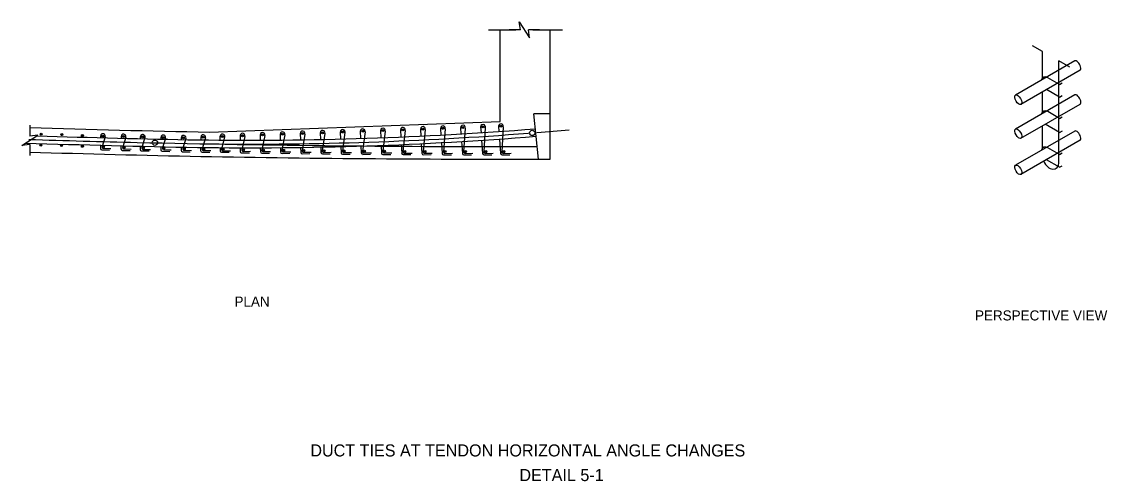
# Model space of a CAD drawing. Extents: x -409 to -267, y 350 to 478.
# Drawn here: x -406 to -346.3, y 452.8 to 478 of the extents above; entities that cross this region are included whole.
import ezdxf

# ---------------------------------------------------------------- set-up
doc = ezdxf.new("R2010")
doc.units = 0
for name, color, linetype in [('13 Ramp Align', 7, 'Continuous'), ('23 Layout Notes', 7, 'Continuous'), ('57 Undefined', 7, 'Continuous'), ('str_Center-Line-A', 7, 'Continuous'), ('str_Concrete-A', 7, 'Continuous'), ('str_Non-Metallic-Components-B', 7, 'Continuous'), ('str_Reinforcement-A', 7, 'Continuous')]:
    doc.layers.add(name, color=color, linetype=linetype)

msp = doc.modelspace()

# ---------------------------------------------------------------- linework, layer by layer
at = {"layer": '13 Ramp Align'}
for centre, radius, start, end in [((-378.597, 1356.757), 885.392, 268.278262, 268.851744), ((-393.5, 668.616), 197.507, 269.16921, 274.58625), ((-393.5, 668.616), 197.091, 269.17442, 274.58392), ((-378.597, 1356.757), 885.808, 268.238038, 268.85075)]:
    msp.add_arc(centre, radius, start, end, dxfattribs=at)
at = {"layer": '23 Layout Notes'}
for centre in [(-377.926, 471.927), (-398.701, 471.389)]:
    msp.add_circle(centre, 0.146, dxfattribs=at)
at = {"layer": 'str_Center-Line-A'}
for centre, radius, start, end in [((-393.567, 668.617), 197.306, 269.37626, 274.48699), ((-393.5, 668.616), 197.299, 274.60318, 275.12149), ((-380.342, 1271.013), 799.843, 268.186998, 268.614953), ((-379.701, 1356.779), 885.6, 268.707566, 270.13258)]:
    msp.add_arc(centre, radius, start, end, dxfattribs=at)
at = {"layer": 'str_Concrete-A'}
for p, q in [((-380.337, 477.602), (-378.831, 477.602)), ((-379.701, 472.55), (-379.701, 477.602)), ((-378.581, 477.602), (-379.192, 477.602)), ((-377.526, 477.602), (-378.137, 477.602)), ((-377.886, 477.602), (-376.266, 477.602)), ((-376.931, 470.488), (-376.931, 477.602)), ((-377.582, 470.486), (-377.831, 472.98)), ((-376.931, 472.98), (-377.831, 472.98)), ((-405.594, 472.351), (-405.594, 471.74)), ((-395.701, 471.972), (-379.701, 472.55)), ((-405.594, 471.296), (-405.594, 470.685))]:
    msp.add_line(p, q, dxfattribs=at)
for points in [[(-378.581, 477.602), (-378.637, 478.047), (-378.081, 477.158), (-378.137, 477.602)], [(-405.594, 471.296), (-406.038, 471.24), (-405.15, 471.796), (-405.594, 471.74)]]:
    msp.add_lwpolyline(points, dxfattribs=at)
for centre, radius, start, end in [((-378.597, 1356.853), 885.046, 268.252007, 268.892688), ((-378.597, 1356.757), 886.295, 268.254471, 268.863116), ((-379.701, 1356.779), 886.295, 268.93447, 270.179021)]:
    msp.add_arc(centre, radius, start, end, dxfattribs=at)
at = {"layer": 'str_Non-Metallic-Components-B'}
for p, q in [((-348.056, 475.886), (-351.31, 474.008)), ((-347.763, 475.376), (-351.016, 473.499)), ((-348.054, 474.019), (-351.308, 472.141)), ((-351.014, 471.632), (-347.76, 473.51)), ((-348.056, 472.028), (-351.31, 470.15)), ((-347.762, 471.519), (-351.016, 469.641))]:
    msp.add_line(p, q, dxfattribs=at)
for centre in [(-347.909, 475.631), (-347.907, 473.765), (-347.909, 471.774)]:
    msp.add_ellipse(centre, major_axis=(0.147, -0.255), ratio=0.483069, start_param=6.277531, end_param=9.428359, dxfattribs=at)
for centre in [(-351.163, 473.753), (-351.161, 471.886), (-351.163, 469.895)]:
    msp.add_ellipse(centre, major_axis=(0.147, -0.255), ratio=0.483069, dxfattribs=at)
at = {"layer": 'str_Reinforcement-A'}
for p, q in [((-349.825, 476.406), (-350.377, 476.725)), ((-349.825, 474.864), (-349.825, 476.406)), ((-348.929, 470.286), (-348.929, 475.889)), ((-348.331, 475.544), (-348.929, 475.889)), ((-348.889, 474.596), (-349.532, 474.967)), ((-348.889, 474.596), (-348.741, 474.682)), ((-349.825, 472.997), (-349.825, 474.196)), ((-348.889, 473.893), (-349.608, 474.308)), ((-348.889, 473.893), (-348.737, 473.981)), ((-348.887, 472.729), (-349.53, 473.101)), ((-380.769, 472.256), (-380.744, 471.938)), ((-379.788, 472.291), (-379.764, 472.004)), ((-379.528, 472.271), (-379.599, 470.885)), ((-349.825, 471.007), (-349.825, 472.322)), ((-348.885, 471.946), (-349.677, 472.403)), ((-348.887, 472.729), (-348.739, 472.815)), ((-401.7, 471.757), (-401.701, 471.662)), ((-401.442, 471.713), (-401.611, 471.177)), ((-400.567, 471.732), (-400.568, 471.637)), ((-400.31, 471.688), (-400.478, 471.153)), ((-399.509, 471.71), (-399.51, 471.615)), ((-399.251, 471.666), (-399.42, 471.131)), ((-398.377, 471.684), (-398.378, 471.589)), ((-397.254, 471.659), (-397.255, 471.564)), ((-396.184, 471.697), (-396.184, 471.543)), ((-395.926, 471.655), (-396.093, 471.058)), ((-395.121, 471.737), (-395.12, 471.531)), ((-394.863, 471.696), (-395.029, 471.045)), ((-394.016, 471.777), (-394.014, 471.525)), ((-393.758, 471.738), (-393.923, 471.014)), ((-392.912, 471.817), (-392.907, 471.526)), ((-392.653, 471.779), (-392.815, 470.996)), ((-391.807, 471.857), (-391.801, 471.532)), ((-391.549, 471.82), (-391.708, 470.979)), ((-390.703, 471.897), (-390.694, 471.545)), ((-390.445, 471.862), (-390.597, 470.963)), ((-389.6, 471.937), (-389.588, 471.563)), ((-389.341, 471.903), (-389.488, 470.949)), ((-388.496, 471.976), (-388.482, 471.589)), ((-388.237, 471.944), (-388.378, 470.936)), ((-387.393, 472.016), (-387.376, 471.62)), ((-387.133, 471.986), (-387.267, 470.924)), ((-386.289, 472.056), (-386.27, 471.657)), ((-386.03, 472.027), (-386.156, 470.915)), ((-385.185, 472.096), (-385.164, 471.701)), ((-384.926, 472.068), (-385.044, 470.906)), ((-384.082, 472.136), (-384.059, 471.751)), ((-383.822, 472.11), (-383.932, 470.899)), ((-382.978, 472.176), (-382.954, 471.807)), ((-382.718, 472.151), (-382.818, 470.893)), ((-381.873, 472.216), (-381.849, 471.869)), ((-381.613, 472.193), (-381.704, 470.889)), ((-380.509, 472.234), (-380.589, 470.886)), ((-348.885, 471.946), (-348.733, 472.034)), ((-401.705, 471.246), (-401.707, 471.073)), ((-401.532, 471.069), (-401.137, 471.065)), ((-400.572, 471.222), (-400.574, 471.048)), ((-399.515, 471.2), (-399.517, 471.026)), ((-398.382, 471.174), (-398.384, 471)), ((-398.119, 471.64), (-398.287, 471.105)), ((-397.259, 471.149), (-397.261, 470.975)), ((-396.997, 471.616), (-397.164, 471.08)), ((-396.185, 471.128), (-396.186, 470.955)), ((-395.119, 471.116), (-395.118, 470.942)), ((-394.01, 471.11), (-394.008, 470.913)), ((-392.901, 471.11), (-392.898, 470.896)), ((-391.792, 471.117), (-391.788, 470.879)), ((-390.684, 471.129), (-390.677, 470.864)), ((-389.575, 471.148), (-389.566, 470.851)), ((-388.466, 471.173), (-388.454, 470.839)), ((-387.358, 471.205), (-387.342, 470.828)), ((-386.25, 471.242), (-386.229, 470.819)), ((-385.142, 471.286), (-385.116, 470.811)), ((-384.034, 471.336), (-384.002, 470.804)), ((-382.927, 471.392), (-382.888, 470.799)), ((-381.819, 471.455), (-381.773, 470.795)), ((-380.713, 471.524), (-380.657, 470.793)), ((-379.731, 471.59), (-379.666, 470.792)), ((-348.889, 470.739), (-349.532, 471.11)), ((-401.625, 470.989), (-401.203, 470.984)), ((-400.491, 470.964), (-400.07, 470.96)), ((-400.399, 471.044), (-400.004, 471.04)), ((-399.435, 470.942), (-399.013, 470.937)), ((-399.342, 471.022), (-398.947, 471.018)), ((-398.302, 470.916), (-397.88, 470.911)), ((-398.209, 470.996), (-397.814, 470.992)), ((-397.178, 470.891), (-396.756, 470.887)), ((-397.086, 470.972), (-396.691, 470.968)), ((-396.102, 470.871), (-395.681, 470.87)), ((-396.013, 470.952), (-395.616, 470.951)), ((-395.035, 470.859), (-394.613, 470.861)), ((-394.948, 470.941), (-394.549, 470.942)), ((-393.924, 470.83), (-393.503, 470.834)), ((-393.841, 470.913), (-393.439, 470.916)), ((-392.814, 470.814), (-392.393, 470.82)), ((-392.733, 470.896), (-392.33, 470.902)), ((-391.703, 470.798), (-391.282, 470.804)), ((-391.625, 470.88), (-391.219, 470.886)), ((-390.592, 470.783), (-390.171, 470.79)), ((-390.514, 470.866), (-390.107, 470.872)), ((-389.481, 470.77), (-389.059, 470.776)), ((-389.404, 470.853), (-388.996, 470.859)), ((-388.369, 470.759), (-387.947, 470.765)), ((-388.294, 470.841), (-387.884, 470.847)), ((-387.257, 470.748), (-386.834, 470.754)), ((-387.183, 470.831), (-386.771, 470.837)), ((-386.145, 470.739), (-385.721, 470.746)), ((-386.072, 470.822), (-385.658, 470.828)), ((-385.032, 470.732), (-384.608, 470.738)), ((-384.96, 470.814), (-384.545, 470.82)), ((-383.918, 470.726), (-383.494, 470.732)), ((-383.847, 470.808), (-383.43, 470.814)), ((-382.803, 470.721), (-382.379, 470.727)), ((-382.734, 470.803), (-382.315, 470.81)), ((-381.688, 470.718), (-381.263, 470.724)), ((-381.62, 470.8), (-381.2, 470.806)), ((-380.572, 470.716), (-380.147, 470.722)), ((-380.505, 470.798), (-380.084, 470.804)), ((-379.581, 470.715), (-379.155, 470.722)), ((-379.514, 470.798), (-379.092, 470.804)), ((-348.889, 470.034), (-349.613, 470.452)), ((-348.889, 470.739), (-348.741, 470.824)), ((-348.929, 470.218), (-348.929, 470.218)), ((-348.889, 470.034), (-348.737, 470.122))]:
    msp.add_line(p, q, dxfattribs=at)
for centre, radius in [((-381.742, 472.222), 0.0553), ((-381.742, 472.222), 0.0266), ((-380.637, 472.262), 0.0553), ((-380.637, 472.262), 0.0266), ((-379.656, 472.298), 0.0553), ((-379.656, 472.298), 0.0266), ((-404.964, 471.861), 0.0553), ((-404.964, 471.861), 0.0266), ((-403.832, 471.832), 0.0553), ((-403.832, 471.832), 0.0266), ((-402.7, 471.778), 0.0553), ((-402.7, 471.778), 0.0266), ((-401.568, 471.752), 0.0553), ((-401.568, 471.752), 0.0266), ((-400.436, 471.728), 0.0553), ((-400.436, 471.728), 0.0266), ((-399.377, 471.705), 0.0553), ((-399.377, 471.705), 0.0266), ((-398.245, 471.679), 0.0553), ((-398.245, 471.679), 0.0266), ((-397.123, 471.655), 0.0553), ((-397.123, 471.655), 0.0266), ((-396.052, 471.693), 0.0553), ((-396.052, 471.693), 0.0266), ((-394.989, 471.734), 0.0553), ((-394.989, 471.734), 0.0266), ((-393.884, 471.775), 0.0553), ((-393.884, 471.775), 0.0266), ((-392.78, 471.815), 0.0553), ((-392.78, 471.815), 0.0266), ((-391.676, 471.856), 0.0553), ((-391.676, 471.856), 0.0266), ((-390.572, 471.897), 0.0553), ((-390.572, 471.897), 0.0266), ((-389.468, 471.937), 0.0553), ((-389.468, 471.937), 0.0266), ((-388.364, 471.978), 0.0553), ((-388.364, 471.978), 0.0266), ((-387.261, 472.019), 0.0553), ((-387.261, 472.019), 0.0266), ((-386.157, 472.059), 0.0553), ((-386.157, 472.059), 0.0266), ((-385.054, 472.1), 0.0553), ((-385.054, 472.1), 0.0266), ((-383.95, 472.14), 0.0553), ((-383.95, 472.14), 0.0266), ((-382.846, 472.181), 0.0553), ((-382.846, 472.181), 0.0266), ((-404.98, 471.259), 0.0553), ((-404.98, 471.259), 0.0266), ((-403.847, 471.23), 0.0553), ((-403.847, 471.23), 0.0266), ((-402.7, 471.19), 0.0553), ((-402.7, 471.19), 0.0266), ((-401.53, 471.155), 0.0553), ((-401.53, 471.155), 0.0266), ((-400.397, 471.131), 0.0553), ((-400.397, 471.131), 0.0266), ((-399.34, 471.108), 0.0553), ((-399.34, 471.108), 0.0266), ((-398.207, 471.082), 0.0553), ((-398.207, 471.082), 0.0266), ((-397.084, 471.058), 0.0553), ((-397.084, 471.058), 0.0266), ((-396.01, 471.038), 0.0553), ((-396.01, 471.038), 0.0266), ((-394.943, 471.027), 0.0553), ((-394.943, 471.027), 0.0266), ((-393.834, 470.999), 0.0553), ((-393.834, 470.999), 0.0266), ((-392.725, 470.982), 0.0553), ((-392.725, 470.982), 0.0266), ((-391.616, 470.967), 0.0553), ((-391.616, 470.967), 0.0266), ((-390.503, 470.954), 0.0553), ((-390.503, 470.954), 0.0266), ((-389.393, 470.942), 0.0553), ((-389.393, 470.942), 0.0266), ((-388.281, 470.931), 0.0553), ((-388.281, 470.931), 0.0266), ((-387.17, 470.922), 0.0553), ((-387.17, 470.922), 0.0266), ((-386.058, 470.914), 0.0553), ((-386.058, 470.914), 0.0266), ((-384.945, 470.907), 0.0553), ((-384.945, 470.907), 0.0266), ((-383.832, 470.902), 0.0553), ((-383.832, 470.902), 0.0266), ((-382.718, 470.898), 0.0553), ((-382.718, 470.898), 0.0266), ((-381.604, 470.896), 0.0553), ((-381.604, 470.896), 0.0266), ((-380.488, 470.895), 0.0553), ((-380.488, 470.895), 0.0266), ((-379.498, 470.895), 0.0553), ((-379.498, 470.895), 0.0266)]:
    msp.add_circle(centre, radius, dxfattribs=at)
for centre, radius, start, end in [((-383.95, 472.14), 0.132, 346.58877, 181.94095), ((-382.846, 472.181), 0.132, 346.91045, 182.26262), ((-381.742, 472.222), 0.132, 347.23212, 182.5843), ((-380.637, 472.262), 0.132, 347.55379, 182.90597), ((-379.656, 472.298), 0.132, 347.83933, 183.19151), ((-401.568, 471.752), 0.132, 342.55308, 177.90526), ((-400.436, 471.728), 0.132, 342.62637, 177.97855), ((-399.377, 471.705), 0.132, 342.47979, 177.83197), ((-398.245, 471.679), 0.132, 342.55308, 177.90526), ((-397.123, 471.655), 0.132, 342.62637, 177.97855), ((-396.052, 471.693), 0.132, 343.05035, 178.40253), ((-394.989, 471.734), 0.132, 343.37203, 178.7242), ((-393.884, 471.775), 0.132, 343.6937, 179.04588), ((-392.78, 471.815), 0.132, 344.01537, 179.36755), ((-391.676, 471.856), 0.132, 344.33705, 179.68923), ((-390.572, 471.897), 0.132, 344.65872, 180.0109), ((-389.468, 471.937), 0.132, 344.9804, 180.33258), ((-388.364, 471.978), 0.132, 345.30207, 180.65425), ((-387.261, 472.019), 0.132, 345.62375, 180.97593), ((-386.157, 472.059), 0.132, 345.94542, 181.2976), ((-385.054, 472.1), 0.132, 346.2671, 181.61927), ((-401.624, 471.072), 0.0833, 179.38004, 269.38004), ((-401.531, 471.152), 0.0833, 162.55308, 269.38004), ((-400.491, 471.047), 0.0833, 179.45334, 269.45334), ((-400.398, 471.128), 0.0833, 162.62637, 269.30675), ((-399.341, 471.106), 0.0833, 162.47979, 269.30675), ((-398.208, 471.08), 0.0833, 162.55308, 269.38004), ((-397.085, 471.055), 0.0833, 162.62637, 269.45334), ((-396.013, 471.036), 0.0833, 164.37771, 269.87732), ((-399.434, 471.025), 0.0833, 179.30675, 269.30675), ((-398.301, 470.999), 0.0833, 179.38004, 269.38004), ((-397.177, 470.975), 0.0833, 179.45334, 269.45334), ((-396.102, 470.954), 0.0833, 179.87732, 269.87732), ((-395.035, 470.943), 0.0833, 180.19899, 270.19899), ((-394.948, 471.024), 0.0833, 165.72323, 270.19899), ((-393.925, 470.914), 0.0833, 180.52067, 270.52067), ((-393.841, 470.996), 0.0833, 167.17906, 270.52067), ((-392.815, 470.897), 0.0833, 180.84234, 270.84234), ((-392.734, 470.98), 0.0833, 168.29971, 270.84234), ((-391.704, 470.881), 0.0833, 181.16402, 270.84234), ((-391.626, 470.964), 0.0833, 169.29035, 270.84234), ((-390.593, 470.867), 0.0833, 181.48569, 270.84234), ((-390.515, 470.949), 0.0833, 170.36623, 270.84234), ((-389.482, 470.854), 0.0833, 181.80736, 270.84234), ((-389.406, 470.936), 0.0833, 171.23915, 270.84234), ((-388.371, 470.842), 0.0833, 182.12904, 270.84234), ((-388.295, 470.924), 0.0833, 172.04854, 270.84234), ((-387.259, 470.832), 0.0833, 182.45071, 270.84234), ((-387.185, 470.914), 0.0833, 172.80443, 270.84234), ((-386.146, 470.823), 0.0833, 182.77239, 270.84234), ((-386.073, 470.905), 0.0833, 173.51484, 270.84234), ((-385.033, 470.815), 0.0833, 183.09406, 270.84234), ((-384.961, 470.898), 0.0833, 174.18624, 270.84234), ((-383.919, 470.809), 0.0833, 183.41574, 270.84234), ((-383.849, 470.891), 0.0833, 174.8239, 270.84234), ((-382.805, 470.804), 0.0833, 183.73741, 270.84234), ((-382.735, 470.887), 0.0833, 175.43217, 270.84234), ((-381.69, 470.801), 0.0833, 184.05909, 270.84234), ((-381.621, 470.883), 0.0833, 176.01469, 270.84234), ((-380.574, 470.799), 0.0833, 184.38076, 270.84234), ((-380.506, 470.881), 0.0833, 176.57447, 270.84234), ((-379.582, 470.799), 0.0833, 184.66629, 270.84234), ((-379.516, 470.881), 0.0833, 177.05439, 270.84234)]:
    msp.add_arc(centre, radius, start, end, dxfattribs=at)
for centre, major_axis, ratio, start_param, end_param in [((-349.602, 474.654), (0.187, -0.324), 0.737798, 2.248475, 3.801159), ((-349.6, 472.787), (0.187, -0.324), 0.737798, 2.248475, 3.801159), ((-349.602, 470.797), (0.187, -0.324), 0.737798, 2.248475, 3.801159), ((-349.377, 470.473), (0.294, -0.509), 0.666665, 4.548943, 7.13671)]:
    msp.add_ellipse(centre, major_axis=major_axis, ratio=ratio, start_param=start_param, end_param=end_param, dxfattribs=at)

# ---------------------------------------------------------------- texts
at = {"layer": '57 Undefined'}
for s, height, p in [('PLAN', 0.5538, (-394.321, 462.366)), ('PERSPECTIVE VIEW', 0.55385, (-353.543, 461.606)), ('DUCT TIES AT TENDON HORIZONTAL ANGLE CHANGES', 0.66462, (-390.145, 454.12)), ('DETAIL 5-1', 0.6646, (-378.634, 452.764))]:
    msp.add_text(s, height=height, dxfattribs=at).set_placement(p)

doc.saveas('drawing.dxf')
